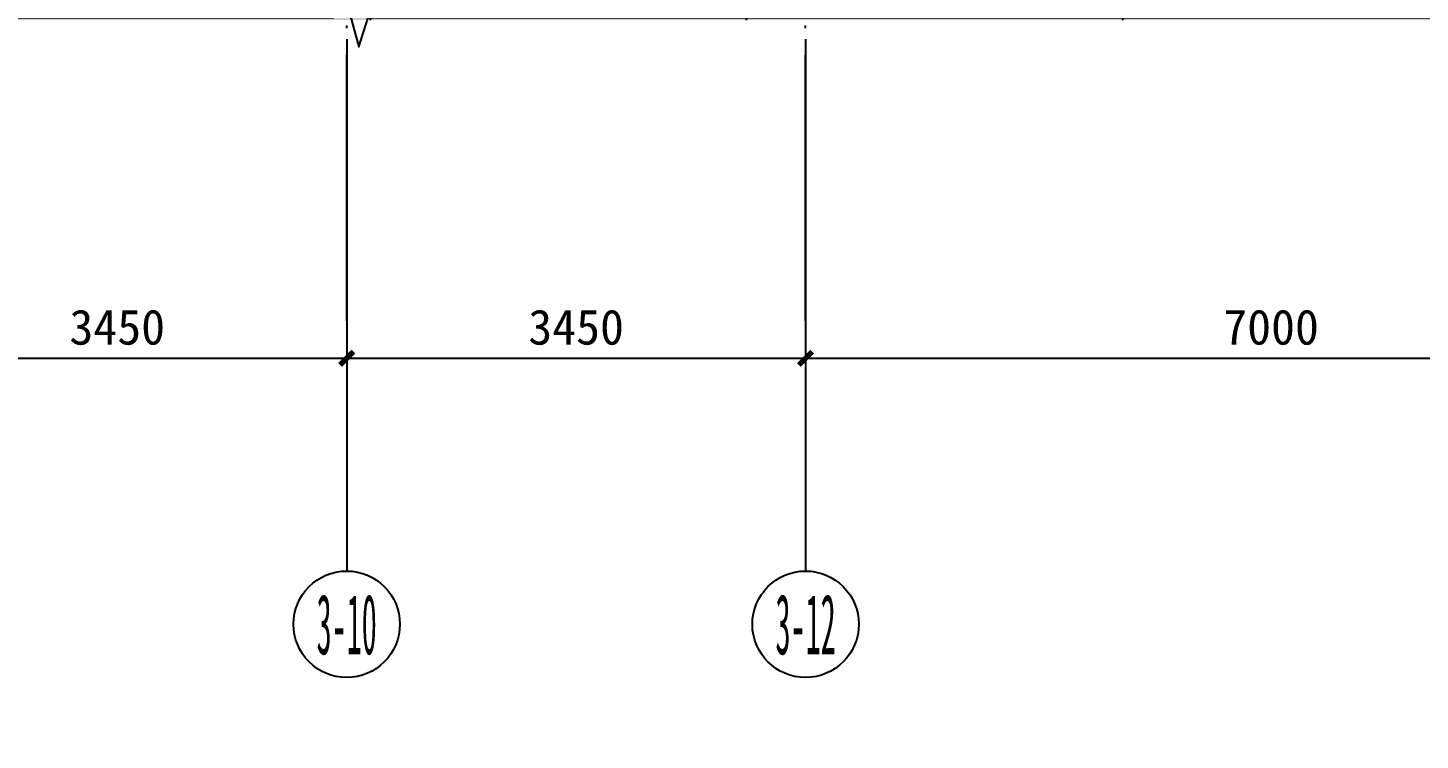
# Model space of a CAD drawing. Extents: x -3200781797 to -8106663, y 494714 to 1244925.
# Drawn here: x -8152198 to -8141730, y 514086 to 519442 of the extents above; entities that cross this region are included whole.
import ezdxf
from ezdxf.enums import TextEntityAlignment as Align
from ezdxf.xclip import XClip

# ---------------------------------------------------------------- set-up
doc = ezdxf.new("R2010")
doc.units = 0
doc.header["$LTSCALE"] = 1000
doc.header["$MEASUREMENT"] = 0
doc.header["$XCLIPFRAME"] = 0
doc.linetypes.add('3#-轴线$0$DOTE', pattern=[2.42, 2, -0.2, 0.02, -0.2])
doc.linetypes.add('DASH', pattern=[0.35, 0.25, -0.1])
doc.layers.get('Defpoints').update_dxf_attribs({"color": 30, "linetype": 'DASH'})
for name, color, linetype in [('3#-B1$0$S-SLAB-HOLE', 5, 'Continuous'), ('3#-轴线$0$3#-轴号$0$A-ANNO-AXIS-CIRC', 3, 'Continuous'), ('3#-轴线$0$3#-轴号$0$A-ANNO-AXIS-TEXT', 7, 'Continuous'), ('3#-轴线$0$3#-轴号$0$A-ANNO-DIMS', 3, 'Continuous'), ('3#-轴线$0$A-ANNO-DOTE', 10, '3#-轴线$0$DOTE'), ('3#-轴线$0$AXIS_TEXT', 7, 'Continuous'), ('3#4#5#模板$0$S-ANNO-TEXT', 7, 'Continuous'), ('3#4#5#模板$0$S-SLAB-TEXT', 120, 'Continuous'), ('3#4#5#模板$0$THIN', 7, 'Continuous'), ('地库模板$0$HATCH', 254, 'Continuous'), ('地库模板$0$墙体$0$墙体$0$墙体$0$A-WALL-CONC', 40, 'Continuous')]:
    doc.layers.add(name, color=color, linetype=linetype)
doc.layers.add('地库模板$0$S-SLAB-LOWE-HATC', color=193, linetype='Continuous', lineweight=18)
doc.styles.add('3#-轴线$0$3#-轴号$0$_TCH_AXIS', font='')
doc.styles.add('3#-轴线$0$3#-轴号$0$_TCH_DIM_T3', font='')
doc.styles.add('3#-轴线$0$COMPLEX', font='COMPLEX')
doc.styles.get('3#-轴线$0$3#-轴号$0$_TCH_AXIS').set_extended_font_data('SimSun')
doc.styles.get('3#-轴线$0$3#-轴号$0$_TCH_DIM_T3').set_extended_font_data('SimSun')
doc.dimstyles.new('3#-轴线$0$3#-轴号$0$_TCH_ARCH&&100', dxfattribs={"dimtxt": 264.345992, "dimasz": 100, "dimexe": 250, "dimexo": 300, "dimgap": 100, "dimtad": 1, "dimdec": 0, "dimzin": 0, "dimdsep": 46, "dimtxsty": '3#-轴线$0$3#-轴号$0$_TCH_DIM_T3', "dimblk": '3#-轴线$0$3#-轴号$0$_ArchTick', "dimcen": 0.09, "dimclrt": 7, "dimazin": 2, "dimtfac": 1, "dimtdec": 0, "dimtix": 1, "dimtmove": 2, "dimatfit": 3, "dimfxl": 100, "dimtolj": 1, "dimtzin": 0, "dimarcsym": 0})

# ---------------------------------------------------------------- blocks, each defined once
blk = doc.blocks.new('3#-轴线$0$_AXISO')
blk.add_circle((0, 0), 0.5)
at = {"layer": '3#-轴线$0$AXIS_TEXT', "style": '3#-轴线$0$COMPLEX', "width": 1.041667}
blk.add_attdef('A', text='', height=0.56, dxfattribs=at).set_placement((-0.25, -0.28), (0.25, -0.28), align=Align.FIT)
blk = doc.blocks.new('3#-轴线$0$3#-轴号$0$_ArchTick')
at = {"color": 0, "linetype": 'ByBlock', "const_width": 0.4}
blk.add_lwpolyline([(-0.5, -0.5), (0.5, 0.5)], dxfattribs=at)
blk = doc.blocks.new('*D2029')
at = {"layer": '3#-轴线$0$3#-轴号$0$A-ANNO-DIMS', "color": 0, "lineweight": -2, "transparency": 16777216}
for p, q in [((17450, -15882), (17450, -16632)), ((20900, -15882), (20900, -16632)), ((17450, -16382), (20900, -16382))]:
    blk.add_line(p, q, dxfattribs=at)
at = {"layer": 'Defpoints', "color": 0, "transparency": 16777216}
for p in [(17450, -15582), (20900, -15582), (20900, -16382)]:
    blk.add_point(p, dxfattribs=at)
at = {"layer": '3#-轴线$0$3#-轴号$0$A-ANNO-DIMS', "color": 0, "lineweight": -2, "transparency": 16777216, "xscale": 100, "yscale": 100, "zscale": 100, "rotation": 180}
blk.add_blockref('3#-轴线$0$3#-轴号$0$_ArchTick', (17450, -16382), dxfattribs=at)
at = {"layer": '3#-轴线$0$3#-轴号$0$A-ANNO-DIMS', "color": 0, "lineweight": -2, "transparency": 16777216, "xscale": 100, "yscale": 100, "zscale": 100}
blk.add_blockref('3#-轴线$0$3#-轴号$0$_ArchTick', (20900, -16382), dxfattribs=at)
at = {"layer": '3#-轴线$0$3#-轴号$0$A-ANNO-DIMS', "color": 7, "transparency": 16777216, "insert": (19175, -16149), "char_height": 264.3, "attachment_point": 5, "style": '3#-轴线$0$3#-轴号$0$_TCH_DIM_T3'}
blk.add_mtext('\\A1;3450', dxfattribs=at)
blk = doc.blocks.new('*D2030')
at = {"layer": '3#-轴线$0$3#-轴号$0$A-ANNO-DIMS', "color": 0, "lineweight": -2, "transparency": 16777216}
for p, q in [((20900, -15882), (20900, -16632)), ((24350, -15882), (24350, -16632)), ((20900, -16382), (24350, -16382))]:
    blk.add_line(p, q, dxfattribs=at)
at = {"layer": 'Defpoints', "color": 0, "transparency": 16777216}
for p in [(20900, -15582), (24350, -15582), (24350, -16382)]:
    blk.add_point(p, dxfattribs=at)
at = {"layer": '3#-轴线$0$3#-轴号$0$A-ANNO-DIMS', "color": 0, "lineweight": -2, "transparency": 16777216, "xscale": 100, "yscale": 100, "zscale": 100, "rotation": 180}
blk.add_blockref('3#-轴线$0$3#-轴号$0$_ArchTick', (20900, -16382), dxfattribs=at)
at = {"layer": '3#-轴线$0$3#-轴号$0$A-ANNO-DIMS', "color": 0, "lineweight": -2, "transparency": 16777216, "xscale": 100, "yscale": 100, "zscale": 100}
blk.add_blockref('3#-轴线$0$3#-轴号$0$_ArchTick', (24350, -16382), dxfattribs=at)
at = {"layer": '3#-轴线$0$3#-轴号$0$A-ANNO-DIMS', "color": 7, "transparency": 16777216, "insert": (22625, -16149), "char_height": 264.3, "attachment_point": 5, "style": '3#-轴线$0$3#-轴号$0$_TCH_DIM_T3'}
blk.add_mtext('\\A1;3450', dxfattribs=at)
blk = doc.blocks.new('*D2031')
at = {"layer": '3#-轴线$0$3#-轴号$0$A-ANNO-DIMS', "color": 0, "lineweight": -2, "transparency": 16777216}
for p, q in [((24350, -15882), (24350, -16632)), ((31350, -15882), (31350, -16632)), ((24350, -16382), (31350, -16382))]:
    blk.add_line(p, q, dxfattribs=at)
at = {"layer": 'Defpoints', "color": 0, "transparency": 16777216}
for p in [(24350, -15582), (31350, -15582), (31350, -16382)]:
    blk.add_point(p, dxfattribs=at)
at = {"layer": '3#-轴线$0$3#-轴号$0$A-ANNO-DIMS', "color": 0, "lineweight": -2, "transparency": 16777216, "xscale": 100, "yscale": 100, "zscale": 100, "rotation": 180}
blk.add_blockref('3#-轴线$0$3#-轴号$0$_ArchTick', (24350, -16382), dxfattribs=at)
at = {"layer": '3#-轴线$0$3#-轴号$0$A-ANNO-DIMS', "color": 0, "lineweight": -2, "transparency": 16777216, "xscale": 100, "yscale": 100, "zscale": 100}
blk.add_blockref('3#-轴线$0$3#-轴号$0$_ArchTick', (31350, -16382), dxfattribs=at)
at = {"layer": '3#-轴线$0$3#-轴号$0$A-ANNO-DIMS', "color": 7, "transparency": 16777216, "insert": (27850, -16149), "char_height": 264.3, "attachment_point": 5, "style": '3#-轴线$0$3#-轴号$0$_TCH_DIM_T3'}
blk.add_mtext('\\A1;7000', dxfattribs=at)
blk = doc.blocks.new('地库模板$0$B1墙')
at = {"layer": '地库模板$0$S-SLAB-LOWE-HATC'}
h = blk.add_hatch(dxfattribs=at)
h.set_pattern_fill('HEX', color=256, scale=150)
h.set_pattern_definition([(0, (4200.1, -94190.1), (0, 824.889), [476.25, -952.5]), (120, (4200.1, -94190.1), (-714.375, -412.4445), [476.25, -952.5]), (60, (4676.3, -94190.1), (-714.375, 412.4445), [476.25, -952.5])])
h.paths.add_polyline_path([(83900, -73090), (83900, -60590), (76700, -60590), (76700, -57940), (69050, -57940), (69050, -60590), (62250, -60590), (62250, -62540), (60050, -62540), (60050, -67090), (59250, -67090), (59250, -68790), (57451, -68790), (57450, -70791), (46250, -70791), (46250, -67691), (43600, -67691), (43600, -70791), (28300, -70791), (28300, -67691), (25650, -67691), (25650, -70790), (14950, -70790), (14950, -64040), (12951, -64040), (12951, -62190), (11300, -62190), (11300, -60390), (6300, -60390), (6300, -63490), (4200, -63490), (4200, -94190), (30500, -94190), (30500, -87190), (58400, -87189), (58400, -85990), (61200, -85990), (61200, -82790), (70400, -82790), (70400, -82190), (73800, -82190), (73800, -82790), (82300, -82790), (82300, -96450), (107150, -96450), (107150, -89500), (149100, -89500), (149100, -74390), (147500, -74390), (147500, -72590), (147250, -72590), (147250, -70790), (136500, -70790), (136500, -69290), (133850, -69290), (133850, -70790), (126000, -70790), (126000, -73090), (118150, -73090), (118150, -69990), (115500, -69990), (115500, -73090), (97250, -73090), (97250, -69990), (94600, -69990), (94600, -73090)])
blk = doc.blocks.new('地库模板')
at = {"layer": '地库模板$0$HATCH'}
h = blk.add_hatch(dxfattribs=at)
h.set_pattern_fill('METAL', color=256, scale=500, style=0)
h.set_pattern_definition([(45, (0, 0), (-1414.2135624, 1414.2135624), [])])
h.paths.add_polyline_path([(525942550, 299507560), (525942550, 299505261), (525942250, 299505261), (525942250, 299495060), (525932150, 299495060), (525932150, 299498160), (525928900, 299498160), (525928900, 299495060), (525914200, 299495060), (525914200, 299495060), (525914200, 299498160), (525910950, 299498160), (525910950, 299495060), (525910950, 299495060), (525900850, 299495060), (525900850, 299505461), (525900550, 299505461), (525900550, 299469960), (525946800, 299469960), (525946800, 299472910), (525944000, 299472910), (525944000, 299478061), (525944300, 299478061), (525944300, 299479261), (525947100, 299479261), (525947100, 299482461), (525956400, 299482461), (525956400, 299482861), (525959000, 299482861), (525959000, 299482461), (525967600, 299482461), (525967600, 299469960), (526035000, 299469960), (526035000, 299507261), (526032801, 299507246), (526032801, 299495045), (526022400, 299495060), (526022400, 299496561), (526019150, 299496561), (526019150, 299495060), (526011300, 299495060), (526011300, 299492811), (526004050, 299492811), (526004050, 299495861), (526000800, 299495861), (526000800, 299492761), (525983150, 299492761), (525983150, 299495861), (525979900, 299495861), (525979900, 299492761), (525969800, 299492761), (525969800, 299505261), (525978150, 299505262), (525978150, 299510211), (525981250, 299510211), (525981250, 299505261), (525999050, 299505261), (525999050, 299510211), (526002150, 299510211), (526002150, 299505261), (526012400, 299505261), (526012400, 299507561), (526021100, 299507561), (526021100, 299510450), (526021100, 299510656), (526021100, 299510660), (526021100, 299511211), (526022650, 299511211), (526024150, 299511211), (526024150, 299507801), (526024150, 299507801), (526024150, 299507562), (526035000, 299507461), (526032800, 299558251), (526012200, 299558251), (526012200, 299560451), (525961900, 299560451), (525961900, 299574951), (525946350, 299574951), (525946350, 299560451), (525900550, 299560451), (525900550, 299507560), (525909100, 299507561), (525909100, 299510610), (525912950, 299510610), (525912950, 299507560), (525930150, 299507560), (525930150, 299510610), (525933950, 299510610), (525933950, 299507560)])
at = {"layer": '地库模板$0$墙体$0$墙体$0$墙体$0$A-WALL-CONC'}
blk.add_blockref('地库模板$0$B1墙', (525885600, 299565551), dxfattribs=at)
blk = doc.blocks.new('3#-轴线$0$3#-轴号')
at = {"layer": '3#-轴线$0$3#-轴号$0$A-ANNO-AXIS-CIRC'}
for p, q in [((20900, -13981.5), (20900, -17981.5)), ((24350, -13981.5), (24350, -17981.5))]:
    blk.add_line(p, q, dxfattribs=at)
ref = blk.add_blockref('3#-轴线$0$_AXISO', (20900, -18381.5), dxfattribs=dict(at, xscale=800, yscale=800, zscale=800))
ref.add_attrib('A', '3-10', dxfattribs={"layer": '3#-轴线$0$3#-轴号$0$A-ANNO-AXIS-TEXT', "height": 452.55, "style": '3#-轴线$0$3#-轴号$0$_TCH_AXIS', "width": 0.349609}).set_placement((20673.7, -18607.8), (21126.3, -18607.8), align=Align.FIT)
ref = blk.add_blockref('3#-轴线$0$_AXISO', (24350, -18381.5), dxfattribs=dict(at, xscale=800, yscale=800, zscale=800))
ref.add_attrib('A', '3-12', dxfattribs={"layer": '3#-轴线$0$3#-轴号$0$A-ANNO-AXIS-TEXT', "height": 452.55, "style": '3#-轴线$0$3#-轴号$0$_TCH_AXIS', "width": 0.349609}).set_placement((24123.7, -18607.8), (24576.3, -18607.8), align=Align.FIT)
at = {"layer": '3#-轴线$0$3#-轴号$0$A-ANNO-DIMS'}
for p1, p2, picture, middle in [((17450, -15581.5), (20900, -15581.5), '*D2029', (19175, -16149.3)), ((20900, -15581.5), (24350, -15581.5), '*D2030', (22625, -16149.3)), ((24350, -15581.5), (31350, -15581.5), '*D2031', (27850, -16149.3))]:
    dim = blk.add_aligned_dim(p1=p1, p2=p2, distance=-800, dimstyle='3#-轴线$0$3#-轴号$0$_TCH_ARCH&&100', dxfattribs=at)
    dim.commit()
    dim.dimension.update_dxf_attribs({"geometry": picture, "text_midpoint": middle})
blk = doc.blocks.new('3#-轴线')
at = {"layer": '3#-轴线$0$A-ANNO-DOTE'}
for points in [[(20900, -16100), (20900, 5500)], [(24350, -16100), (24350, -3200)]]:
    blk.add_lwpolyline(points, dxfattribs=at)
blk.add_blockref('3#-轴线$0$3#-轴号', (0, 0))
blk = doc.blocks.new('3#-B1')
at = {"layer": '3#-B1$0$S-SLAB-HOLE'}
blk.add_blockref('3#-轴线', (0, 0), dxfattribs=at)

msp = doc.modelspace()

# ---------------------------------------------------------------- linework, layer by layer
at = {"layer": '3#4#5#模板$0$THIN'}
msp.add_lwpolyline([(-8172723.9, 519520.1), (-8149900.1, 519520.1), (-8149830.1, 519740.1), (-8149710.1, 519300.1), (-8149640.1, 519520.1), (-8126816.2, 519520.1)], dxfattribs=at)

# ---------------------------------------------------------------- block references
at = {"layer": '3#4#5#模板$0$S-ANNO-TEXT'}
msp.add_blockref('3#-B1', (-8170700.4, 533339.4), dxfattribs=at)
at = {"layer": '3#4#5#模板$0$S-SLAB-TEXT'}
ref = msp.add_blockref('地库模板', (-534071350.1, -298974120.7), dxfattribs=at)
XClip(ref).set_block_clipping_path([(525899461.1018211246, 299493622.6433330774), (525943879.1367251873, 299511172.5628080368)])

doc.saveas('drawing.dxf')
